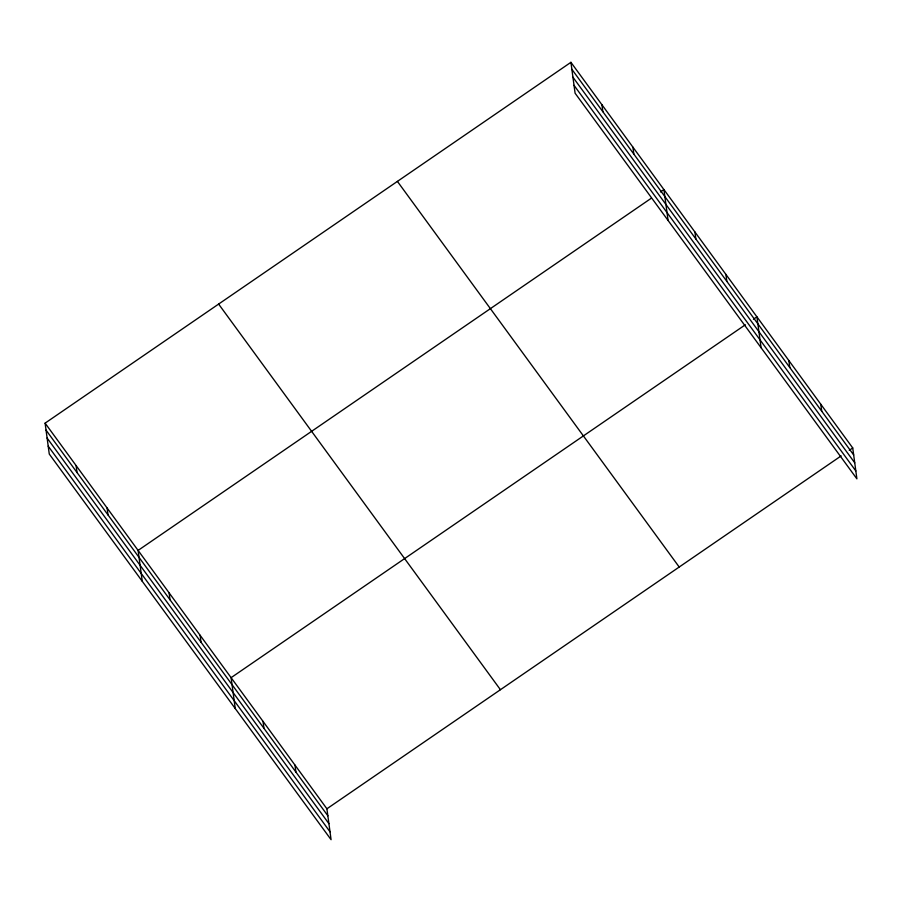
<?xml version="1.0" encoding="UTF-8"?>
<svg xmlns="http://www.w3.org/2000/svg" width="902" height="902" viewBox="0 0 902 902"><rect width="100%" height="100%" fill="white"/><g stroke="black" fill="none" stroke-linecap="round" stroke-linejoin="round"><path stroke-width="1.35" d="M45.1 423.151L326.907 808.79L331.079 839.683L49.272 454.044L45.1 423.151L570.921 62.317L852.728 447.956L856.9 478.849L575.093 93.21L570.921 62.317M651.188 198.305L138.096 550.412L142.268 581.305M660.444 191.957L663.917 189.578L668.089 220.471M745.345 324.776L231.092 677.673L235.264 708.566M753.441 319.218L756.913 316.839L761.085 347.732M326.907 808.79L841.16 455.893M849.256 450.335L852.728 447.956M571.857 69.296L853.664 454.935M572.928 77.189L854.735 462.827M574.022 85.318L855.829 470.957M397.399 181.392L679.206 567.031M218.622 304.075L500.43 689.714M46.047 430.141L327.854 815.78M47.107 438.034L328.914 823.673M48.212 446.163L330.019 831.802M820.786 404.243L821.733 411.233M788.844 360.541L789.791 367.531M725.907 274.411L726.854 281.401M694.912 231.994L695.859 238.985M632.911 147.15L633.858 154.141M601.916 104.733L602.863 111.724M294.965 765.088L295.912 772.078M263.034 721.386L263.97 728.365M200.097 635.256L201.033 642.247M169.091 592.839L170.038 599.819M107.101 507.995L108.037 514.986M76.095 465.579L77.042 472.558"/></g></svg>
